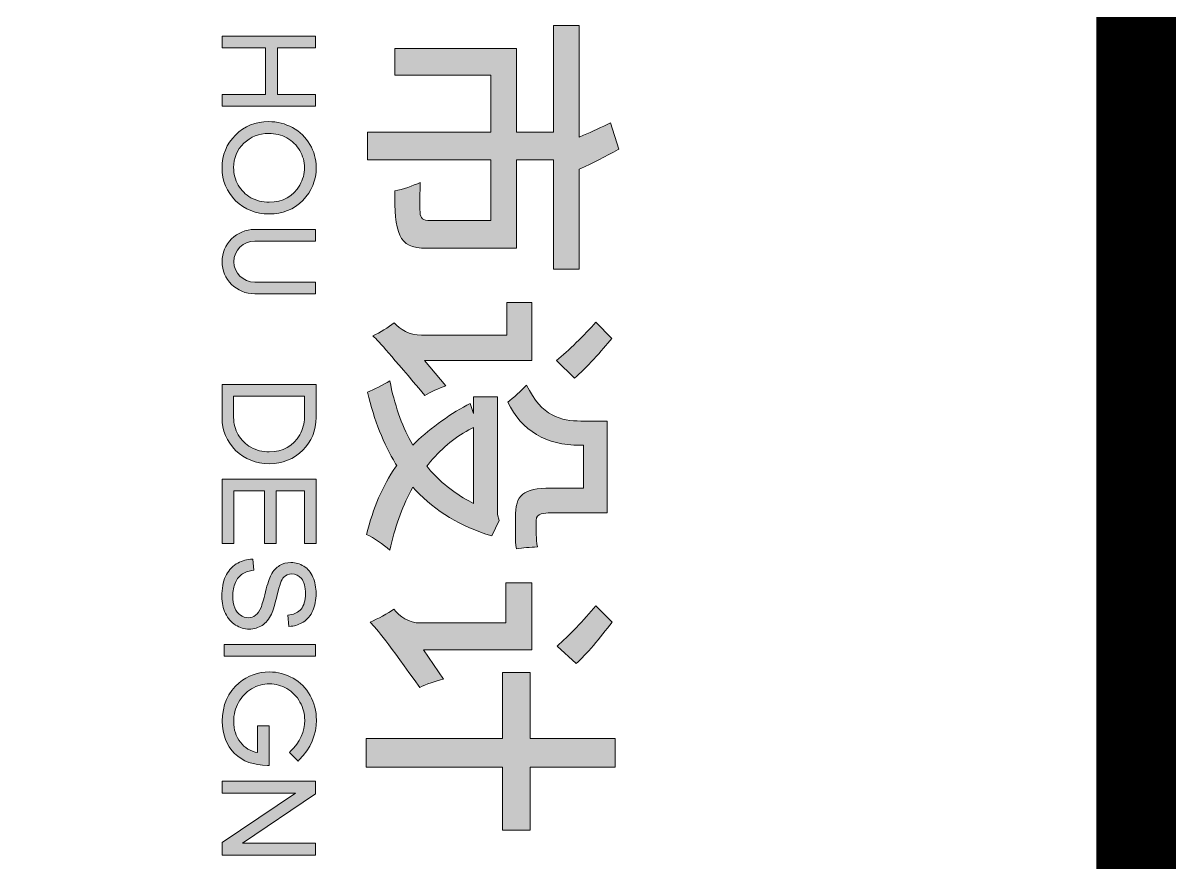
# Model space of a CAD drawing. Header units: millimetres. Extents: x 434053 to 1059003, y -2417481 to 936527.
# Drawn here: x 657161 to 658031, y -1955233 to -1954599 of the extents above; entities that cross this region are included whole.
import ezdxf

# ---------------------------------------------------------------- set-up
doc = ezdxf.new("R2010")
doc.units = ezdxf.units.MM
doc.header["$LTSCALE"] = 1000
doc.header["$MEASUREMENT"] = 0
for name, color, linetype in [('_U+56FE_U+5C42 1', 7, 'Continuous'), ('A-ANNO-TTLB', 7, 'Continuous'), ('图框层', 3, 'Continuous')]:
    doc.layers.add(name, color=color, linetype=linetype)

# ---------------------------------------------------------------- blocks, each defined once
blk = doc.blocks.new('asdfgafglogo2021h')
at = {"layer": '_U+56FE_U+5C42 1'}
h = blk.add_hatch(color=256, dxfattribs=at)
h.dxf.hatch_style = 2
edge = h.paths.add_edge_path()
edge.add_spline(control_points=[(394702, -17779.3), (394702, -17779.3), (394702, -17593.1), (394702, -17593.1), (394702, -17593.1), (394616, -17593.1), (394616, -17593.1), (394616, -17593.1), (394616, -17738.3), (394616, -17738.3), (394616, -17738.3), (394575.8, -17738.3), (394575.8, -17738.3), (394575.8, -17738.3), (394575.8, -17554.5), (394575.8, -17554.5), (394575.8, -17554.5), (394702, -17554.5), (394702, -17554.5), (394702, -17554.5), (394702, -17498.8), (394702, -17498.8), (394702, -17498.8), (394541, -17498.8), (394541, -17498.8), (394541, -17498.8), (394541, -17460.1), (394541, -17460.1), (394541, -17460.1), (394709.3, -17460.1), (394709.3, -17460.1), (394709.3, -17460.1), (394706.6, -17453.6), (394706.6, -17453.6), (394701.1, -17440.4), (394694.3, -17425.5), (394687.8, -17412.8), (394687.8, -17412.8), (394727.7, -17400.2), (394727.7, -17400.2), (394727.7, -17400.2), (394728.2, -17401.2), (394728.2, -17401.2), (394738, -17419.3), (394750.2, -17441.7), (394756.7, -17457.3), (394756.7, -17457.3), (394757.9, -17460.1), (394757.9, -17460.1), (394757.9, -17460.1), (394909, -17460.1), (394909, -17460.1), (394909, -17460.1), (394909, -17498.8), (394909, -17498.8), (394909, -17498.8), (394743.9, -17498.8), (394743.9, -17498.8), (394743.9, -17498.8), (394743.9, -17554.5), (394743.9, -17554.5), (394743.9, -17554.5), (394877.1, -17554.5), (394877.1, -17554.5), (394877.1, -17554.5), (394877.1, -17689.3), (394877.1, -17689.3), (394877.1, -17713.5), (394872, -17724.3), (394857.7, -17730.5), (394842.5, -17737.5), (394821.1, -17738.3), (394790.7, -17738.3), (394788.3, -17725.9), (394783, -17711.1), (394777.9, -17699.8), (394788.7, -17700.2), (394799.7, -17700.4), (394808.2, -17700.4), (394814.5, -17700.4), (394819.4, -17700.3), (394821.8, -17700.2), (394821.8, -17700.2), (394821.8, -17700.2), (394821.8, -17700.2), (394827.9, -17700.2), (394835.2, -17698.8), (394835.2, -17688.4), (394835.2, -17688.4), (394835.2, -17593.1), (394835.2, -17593.1), (394835.2, -17593.1), (394743.9, -17593.1), (394743.9, -17593.1), (394743.9, -17593.1), (394743.9, -17779.3), (394743.9, -17779.3), (394743.9, -17779.3), (394702, -17779.3), (394702, -17779.3)], knot_values=[0, 0, 0, 0, 1, 1, 1, 2, 2, 2, 3, 3, 3, 4, 4, 4, 5, 5, 5, 6, 6, 6, 7, 7, 7, 8, 8, 8, 9, 9, 9, 10, 10, 10, 11, 11, 11, 12, 12, 12, 13, 13, 13, 14, 14, 14, 15, 15, 15, 16, 16, 16, 17, 17, 17, 18, 18, 18, 19, 19, 19, 20, 20, 20, 21, 21, 21, 22, 22, 22, 23, 23, 23, 24, 24, 24, 25, 25, 25, 26, 26, 26, 27, 27, 27, 28, 28, 28, 29, 29, 29, 30, 30, 30, 31, 31, 31, 32, 32, 32, 33, 33, 33, 33], degree=3, periodic=0)
h = blk.add_hatch(color=256, dxfattribs=at)
h.dxf.hatch_style = 2
edge = h.paths.add_edge_path()
edge.add_spline(control_points=[(395309.2, -17781), (395269.4, -17771), (395236.2, -17756.7), (395207.6, -17737.1), (395207.6, -17737.1), (395205.1, -17735.4), (395205.1, -17735.4), (395205.1, -17735.4), (395202.5, -17737), (395202.5, -17737), (395172.8, -17755.2), (395137.4, -17769.2), (395094.5, -17779.7), (395090.5, -17769.6), (395083.8, -17756.1), (395077.2, -17745.9), (395113.3, -17738.7), (395143.4, -17728.3), (395169.2, -17714.1), (395169.2, -17714.1), (395174.7, -17711.1), (395174.7, -17711.1), (395174.7, -17711.1), (395170.2, -17706.6), (395170.2, -17706.6), (395148.3, -17684.7), (395125.3, -17651.4), (395111.5, -17624.4), (395111.5, -17624.4), (395126.8, -17619.6), (395126.8, -17619.6), (395126.8, -17619.6), (395101.7, -17619.6), (395101.7, -17619.6), (395101.7, -17619.6), (395101.7, -17583.1), (395101.7, -17583.1), (395101.7, -17583.1), (395279.1, -17583.1), (395279.1, -17583.1), (395279.1, -17583.1), (395288.5, -17580.9), (395288.5, -17580.9), (395288.5, -17580.9), (395311.5, -17592), (395311.5, -17592), (395297.4, -17638.6), (395274.2, -17677.1), (395242.8, -17706.5), (395242.8, -17706.5), (395238, -17711), (395238, -17711), (395238, -17711), (395243.7, -17714.1), (395243.7, -17714.1), (395269.7, -17728), (395299, -17738.4), (395332.9, -17745.6), (395324.2, -17755.8), (395314.9, -17769.6), (395309.2, -17781)], knot_values=[0, 0, 0, 0, 1, 1, 1, 2, 2, 2, 3, 3, 3, 4, 4, 4, 5, 5, 5, 6, 6, 6, 7, 7, 7, 8, 8, 8, 9, 9, 9, 10, 10, 10, 11, 11, 11, 12, 12, 12, 13, 13, 13, 14, 14, 14, 15, 15, 15, 16, 16, 16, 17, 17, 17, 18, 18, 18, 19, 19, 19, 20, 20, 20, 20], degree=3, periodic=0)
edge = h.paths.add_edge_path()
edge.add_spline(control_points=[(395151.6, -17626.5), (395163.6, -17648.9), (395181.5, -17670.1), (395203.3, -17687.6), (395203.3, -17687.6), (395206.3, -17690), (395206.3, -17690), (395206.3, -17690), (395209.3, -17687.5), (395209.3, -17687.5), (395229.9, -17670), (395246.5, -17649.4), (395258.8, -17626.5), (395258.8, -17626.5), (395262.5, -17619.6), (395262.5, -17619.6), (395262.5, -17619.6), (395147.9, -17619.6), (395147.9, -17619.6), (395147.9, -17619.6), (395151.6, -17626.5), (395151.6, -17626.5)], knot_values=[0, 0, 0, 0, 1, 1, 1, 2, 2, 2, 3, 3, 3, 4, 4, 4, 5, 5, 5, 6, 6, 6, 7, 7, 7, 7], degree=3, periodic=0)
edge = h.paths.add_edge_path()
edge.add_spline(control_points=[(395009.5, -17771.3), (395004.7, -17760.9), (394996.6, -17747.9), (394989.8, -17739.2), (394999.5, -17730.6), (395008.6, -17716.1), (395008.6, -17698), (395008.6, -17698), (395008.6, -17569.1), (395008.6, -17569.1), (395008.6, -17569.1), (394959.3, -17569.1), (394959.3, -17569.1), (394959.3, -17569.1), (394959.3, -17531.3), (394959.3, -17531.3), (394959.3, -17531.3), (395046.8, -17531.3), (395046.8, -17531.3), (395046.8, -17531.3), (395046.8, -17693.6), (395046.8, -17693.6), (395046.8, -17693.6), (395084.8, -17661.3), (395084.8, -17661.3), (395088.6, -17671.8), (395094.3, -17684.5), (395099.5, -17692.9), (395039.1, -17744.1), (395019, -17761.2), (395009.5, -17771.3)], knot_values=[0, 0, 0, 0, 1, 1, 1, 2, 2, 2, 3, 3, 3, 4, 4, 4, 5, 5, 5, 6, 6, 6, 7, 7, 7, 8, 8, 8, 9, 9, 9, 10, 10, 10, 10], degree=3, periodic=0)
edge = h.paths.add_edge_path()
edge.add_spline(control_points=[(395109.4, -17567.8), (395103.3, -17559.4), (395092.3, -17547.1), (395083.8, -17539.4), (395131.3, -17516.7), (395138.1, -17486.7), (395138.1, -17457.5), (395138.1, -17457.5), (395138.1, -17417.5), (395138.1, -17417.5), (395138.1, -17417.5), (395276.9, -17417.5), (395276.9, -17417.5), (395276.9, -17417.5), (395276.9, -17503), (395276.9, -17503), (395276.9, -17512.7), (395276.9, -17524.7), (395288.2, -17524.7), (395288.2, -17524.7), (395309.7, -17524.7), (395309.7, -17524.7), (395315, -17524.7), (395322.3, -17524), (395328.1, -17522.9), (395328.1, -17522.9), (395328.1, -17523.3), (395328.1, -17523.3), (395328.8, -17533.5), (395329.5, -17545.3), (395330.9, -17554.5), (395324.8, -17556), (395316.6, -17556.3), (395310.5, -17556.3), (395310.5, -17556.3), (395284, -17556.3), (395284, -17556.3), (395249.1, -17556.3), (395239.5, -17544.7), (395239.5, -17502.6), (395239.5, -17502.6), (395239.5, -17453.6), (395239.5, -17453.6), (395239.5, -17453.6), (395174.6, -17453.6), (395174.6, -17453.6), (395174.6, -17453.6), (395174.6, -17458.3), (395174.6, -17458.3), (395174.6, -17510.5), (395153.3, -17546.1), (395109.4, -17567.8)], knot_values=[0, 0, 0, 0, 1, 1, 1, 2, 2, 2, 3, 3, 3, 4, 4, 4, 5, 5, 5, 6, 6, 6, 7, 7, 7, 8, 8, 8, 9, 9, 9, 10, 10, 10, 11, 11, 11, 12, 12, 12, 13, 13, 13, 14, 14, 14, 15, 15, 15, 16, 16, 16, 17, 17, 17, 17], degree=3, periodic=0)
edge = h.paths.add_edge_path()
edge.add_spline(control_points=[(395046.5, -17494.2), (395032.6, -17476.4), (395008.2, -17452.1), (394988.8, -17434.6), (394988.8, -17434.6), (395013.6, -17410.9), (395013.6, -17410.9), (395031.2, -17425.6), (395058.9, -17449.7), (395073.3, -17467.1), (395073.3, -17467.1), (395046.5, -17494.2), (395046.5, -17494.2)], knot_values=[0, 0, 0, 0, 1, 1, 1, 2, 2, 2, 3, 3, 3, 4, 4, 4, 4], degree=3, periodic=0)
h = blk.add_hatch(color=256, dxfattribs=at)
h.dxf.hatch_style = 2
h.paths.add_polyline_path([(395617.2, -17781.4), (395617.2, -17575.7), (395517.9, -17575.7), (395517.9, -17533.8), (395617.2, -17533.8), (395617.2, -17405.9), (395660.8, -17405.9), (395660.8, -17533.8), (395756, -17533.8), (395756, -17575.7), (395660.8, -17575.7), (395660.8, -17781.4)])
edge = h.paths.add_edge_path()
edge.add_spline(control_points=[(395441.6, -17775.5), (395436.7, -17763.8), (395428.7, -17749), (395422.4, -17739.5), (395433, -17731), (395443, -17716.9), (395443, -17700), (395443, -17700), (395443, -17570.8), (395443, -17570.8), (395443, -17570.8), (395382.6, -17570.8), (395382.6, -17570.8), (395382.6, -17570.8), (395382.6, -17531.3), (395382.6, -17531.3), (395382.6, -17531.3), (395483.7, -17531.3), (395483.7, -17531.3), (395483.7, -17531.3), (395483.7, -17694.9), (395483.7, -17694.9), (395483.7, -17694.9), (395527.6, -17664.8), (395527.6, -17664.8), (395530.7, -17676.7), (395535.8, -17691.2), (395540.3, -17700.6), (395474.4, -17748.2), (395452.1, -17764.9), (395441.6, -17775.5)], knot_values=[0, 0, 0, 0, 1, 1, 1, 2, 2, 2, 3, 3, 3, 4, 4, 4, 5, 5, 5, 6, 6, 6, 7, 7, 7, 8, 8, 8, 9, 9, 9, 10, 10, 10, 10], degree=3, periodic=0)
edge = h.paths.add_edge_path()
edge.add_spline(control_points=[(395477.9, -17493.4), (395463.3, -17475.9), (395438.1, -17452.7), (395417.1, -17434.8), (395417.1, -17434.8), (395441.6, -17410), (395441.6, -17410), (395465.5, -17428.8), (395490.8, -17449.3), (395504.4, -17464.5), (395504.4, -17464.5), (395477.9, -17493.4), (395477.9, -17493.4)], knot_values=[0, 0, 0, 0, 1, 1, 1, 2, 2, 2, 3, 3, 3, 4, 4, 4, 4], degree=3, periodic=0)
h = blk.add_hatch(color=256, dxfattribs=at)
h.dxf.hatch_style = 2
h.paths.add_polyline_path([(394644.9, -17915.5), (394574.6, -17915.5), (394574.6, -17857.8), (394556.9, -17857.8), (394556.9, -17998.7), (394574.6, -17998.7), (394574.6, -17933.5), (394644.9, -17933.5), (394644.9, -17998.7), (394662.5, -17998.7), (394662.5, -17857.8), (394644.9, -17857.8)])
h = blk.add_hatch(color=256, dxfattribs=at)
h.dxf.hatch_style = 2
edge = h.paths.add_edge_path()
edge.add_spline(control_points=[(394754.9, -17856.9), (394742.6, -17856.9), (394731, -17860.1), (394720.4, -17866.4), (394709.7, -17872.8), (394701.2, -17881.6), (394695.1, -17892.7), (394689.1, -17903.7), (394686, -17915.8), (394686, -17928.6), (394686, -17948.4), (394692.8, -17965.3), (394706.3, -17978.7), (394719.8, -17992.2), (394736.5, -17999.1), (394755.9, -17999.1), (394775.4, -17999.1), (394792, -17992.2), (394805.4, -17978.5), (394818.7, -17964.8), (394825.5, -17947.8), (394825.5, -17928), (394825.5, -17907.8), (394818.6, -17890.7), (394805, -17877.1), (394791.6, -17863.7), (394774.7, -17856.9), (394754.9, -17856.9)], knot_values=[0, 0, 0, 0, 1, 1, 1, 2, 2, 2, 3, 3, 3, 4, 4, 4, 5, 5, 5, 6, 6, 6, 7, 7, 7, 8, 8, 8, 9, 9, 9, 9], degree=3, periodic=0)
edge = h.paths.add_edge_path()
edge.add_spline(control_points=[(394800.9, -17955.4), (394796.3, -17963.6), (394789.9, -17970.1), (394781.9, -17974.7), (394773.9, -17979.3), (394765, -17981.6), (394755.5, -17981.6), (394741.1, -17981.6), (394728.7, -17976.5), (394718.8, -17966.2), (394708.9, -17956), (394703.9, -17943.3), (394703.9, -17928.6), (394703.9, -17918.6), (394706.2, -17909.4), (394710.7, -17901.2), (394715.3, -17893), (394721.5, -17886.6), (394729.7, -17881.7), (394737.7, -17877), (394746.4, -17874.5), (394755.5, -17874.5), (394764.8, -17874.5), (394773.6, -17877), (394781.8, -17881.7), (394799.2, -17892), (394807.7, -17907.1), (394807.7, -17928), (394807.7, -17937.9), (394805.4, -17947.1), (394800.9, -17955.4)], knot_values=[0, 0, 0, 0, 1, 1, 1, 2, 2, 2, 3, 3, 3, 4, 4, 4, 5, 5, 5, 6, 6, 6, 7, 7, 7, 8, 8, 8, 9, 9, 9, 10, 10, 10, 10], degree=3, periodic=0)
h = blk.add_hatch(color=256, dxfattribs=at)
h.dxf.hatch_style = 2
edge = h.paths.add_edge_path()
edge.add_spline(control_points=[(394928.4, -17949.8), (394928.4, -17967.2), (394914.5, -17981.3), (394897.5, -17981.3), (394880.4, -17981.3), (394866.5, -17967.2), (394866.5, -17949.8), (394866.5, -17949.8), (394866.5, -17858.2), (394866.5, -17858.2), (394866.5, -17858.2), (394848.9, -17858.2), (394848.9, -17858.2), (394848.9, -17858.2), (394848.9, -17949.8), (394848.9, -17949.8), (394848.9, -17977), (394870.7, -17999.1), (394897.5, -17999.1), (394924.2, -17999.1), (394946, -17977), (394946, -17949.8), (394946, -17949.8), (394946, -17858.2), (394946, -17858.2), (394946, -17858.2), (394928.4, -17858.2), (394928.4, -17858.2), (394928.4, -17858.2), (394928.4, -17949.8), (394928.4, -17949.8)], knot_values=[0, 0, 0, 0, 1, 1, 1, 2, 2, 2, 3, 3, 3, 4, 4, 4, 5, 5, 5, 6, 6, 6, 7, 7, 7, 8, 8, 8, 9, 9, 9, 10, 10, 10, 10], degree=3, periodic=0)
h = blk.add_hatch(color=256, dxfattribs=at)
h.dxf.hatch_style = 2
edge = h.paths.add_edge_path()
edge.add_spline(control_points=[(395132.7, -17857), (395132.7, -17857), (395083, -17857), (395083, -17857), (395083, -17857), (395083, -17999.1), (395083, -17999.1), (395083, -17999.1), (395132.4, -17999.1), (395132.4, -17999.1), (395132.4, -17999.1), (395132.9, -17999.1), (395132.9, -17999.1), (395152.4, -17999.1), (395169, -17992.2), (395182.4, -17978.5), (395195.7, -17964.8), (395202.5, -17947.8), (395202.5, -17928), (395202.5, -17907.8), (395195.6, -17890.7), (395182, -17877.1), (395168.8, -17864), (395152.2, -17857.2), (395132.7, -17857)], knot_values=[0, 0, 0, 0, 1, 1, 1, 2, 2, 2, 3, 3, 3, 4, 4, 4, 5, 5, 5, 6, 6, 6, 7, 7, 7, 8, 8, 8, 8], degree=3, periodic=0)
edge = h.paths.add_edge_path()
edge.add_spline(control_points=[(395177.8, -17955.4), (395173.3, -17963.6), (395166.9, -17970), (395158.9, -17974.6), (395150.9, -17979.3), (395142.1, -17981.6), (395132.7, -17981.6), (395132.7, -17981.6), (395100.5, -17981.6), (395100.5, -17981.6), (395100.5, -17981.6), (395100.5, -17874.5), (395100.5, -17874.5), (395100.5, -17874.5), (395130.4, -17874.5), (395130.4, -17874.5), (395130.4, -17874.5), (395130.4, -17874.6), (395130.4, -17874.6), (395130.4, -17874.6), (395132.7, -17874.6), (395132.7, -17874.6), (395141.8, -17874.6), (395150.6, -17877), (395158.8, -17881.7), (395176.2, -17892), (395184.7, -17907.1), (395184.7, -17928), (395184.7, -17937.9), (395182.4, -17947.2), (395177.8, -17955.4)], knot_values=[0, 0, 0, 0, 1, 1, 1, 2, 2, 2, 3, 3, 3, 4, 4, 4, 5, 5, 5, 6, 6, 6, 7, 7, 7, 8, 8, 8, 9, 9, 9, 10, 10, 10, 10], degree=3, periodic=0)
h = blk.add_hatch(color=256, dxfattribs=at)
h.dxf.hatch_style = 2
h.paths.add_polyline_path([(395226.1, -17999.1), (395323.1, -17999.1), (395323.1, -17981.2), (395243.7, -17981.2), (395243.7, -17935.1), (395323.1, -17935.1), (395323.1, -17917.2), (395243.7, -17917.2), (395243.7, -17874.8), (395323.1, -17874.8), (395323.1, -17856.9), (395226.1, -17856.9)])
h = blk.add_hatch(color=256, dxfattribs=at)
h.dxf.hatch_style = 2
edge = h.paths.add_edge_path()
edge.add_spline(control_points=[(395429.6, -17924.6), (395424.3, -17922), (395414.4, -17919.1), (395400.3, -17915.8), (395385.9, -17912.4), (395377.3, -17909.2), (395373.9, -17906), (395370.5, -17902.7), (395368.8, -17898.7), (395368.8, -17893.8), (395368.8, -17888.1), (395371.2, -17883.3), (395376, -17879.2), (395380.9, -17875.2), (395388.4, -17873.2), (395399.1, -17873.2), (395409.1, -17873.2), (395416.9, -17875.4), (395422, -17879.8), (395426.6, -17883.7), (395429.5, -17889.3), (395430.8, -17896.5), (395430.8, -17896.5), (395431.3, -17899.5), (395431.3, -17899.5), (395431.3, -17899.5), (395448.3, -17898.2), (395448.3, -17898.2), (395448.3, -17898.2), (395448, -17894.7), (395448, -17894.7), (395447.2, -17888), (395445.2, -17882.1), (395441.7, -17876.5), (395437.7, -17870.2), (395431.9, -17865.3), (395424.4, -17862), (395416.9, -17858.7), (395408.2, -17857.1), (395398.4, -17857.1), (395389.5, -17857.1), (395381.3, -17858.6), (395374, -17861.8), (395366.7, -17864.9), (395361.1, -17869.5), (395357.3, -17875.6), (395353.6, -17881.6), (395351.7, -17888.1), (395351.7, -17895), (395351.7, -17901.4), (395353.2, -17907), (395356.3, -17912.1), (395359.4, -17917.2), (395364.1, -17921.5), (395370.5, -17925), (395375.3, -17927.6), (395383.7, -17930.4), (395396.1, -17933.6), (395408.1, -17936.5), (395416, -17938.8), (395419.6, -17940.2), (395425, -17942.4), (395429, -17945.1), (395431.4, -17948.3), (395433.8, -17951.5), (395435.1, -17955.3), (395435.1, -17959.6), (395435.1, -17963.8), (395433.8, -17967.8), (395431.3, -17971.4), (395428.8, -17975), (395425, -17977.8), (395419.9, -17979.9), (395414.9, -17981.9), (395409, -17982.9), (395402.4, -17982.9), (395394.9, -17982.9), (395388.1, -17981.6), (395382.1, -17978.9), (395376.2, -17976.2), (395371.7, -17972.6), (395368.9, -17968.2), (395366.4, -17964.5), (395364.8, -17959.8), (395363.8, -17954.3), (395363.8, -17954.3), (395363.2, -17951.2), (395363.2, -17951.2), (395363.2, -17951.2), (395346.5, -17952.7), (395346.5, -17952.7), (395346.5, -17952.7), (395346.8, -17956.2), (395346.8, -17956.2), (395347.5, -17964), (395349.9, -17971.2), (395353.9, -17977.5), (395358.6, -17984.9), (395364.8, -17990.2), (395373, -17993.9), (395381, -17997.5), (395391.1, -17999.3), (395403.1, -17999.3), (395412.6, -17999.3), (395421.2, -17997.5), (395428.7, -17993.9), (395436.3, -17990.3), (395442.1, -17985.2), (395446.1, -17978.8), (395450.1, -17972.4), (395452.2, -17965.4), (395452.2, -17958.1), (395452.2, -17950.7), (395450.3, -17944.2), (395446.7, -17938.6), (395443, -17932.9), (395437.2, -17928.2), (395429.6, -17924.6)], knot_values=[0, 0, 0, 0, 1, 1, 1, 2, 2, 2, 3, 3, 3, 4, 4, 4, 5, 5, 5, 6, 6, 6, 7, 7, 7, 8, 8, 8, 9, 9, 9, 10, 10, 10, 11, 11, 11, 12, 12, 12, 13, 13, 13, 14, 14, 14, 15, 15, 15, 16, 16, 16, 17, 17, 17, 18, 18, 18, 19, 19, 19, 20, 20, 20, 21, 21, 21, 22, 22, 22, 23, 23, 23, 24, 24, 24, 25, 25, 25, 26, 26, 26, 27, 27, 27, 28, 28, 28, 29, 29, 29, 30, 30, 30, 31, 31, 31, 32, 32, 32, 33, 33, 33, 34, 34, 34, 35, 35, 35, 36, 36, 36, 37, 37, 37, 38, 38, 38, 39, 39, 39, 39], degree=3, periodic=0)
h = blk.add_hatch(color=256, dxfattribs=at)
h.dxf.hatch_style = 2
h.paths.add_polyline_path([(395475.7, -17995.6), (395493.3, -17995.6), (395493.3, -17857.8), (395475.7, -17857.8)])
h = blk.add_hatch(color=256, dxfattribs=at)
h.dxf.hatch_style = 2
edge = h.paths.add_edge_path()
edge.add_spline(control_points=[(395598.2, -17945.3), (395598.2, -17945.3), (395638.8, -17945.3), (395638.8, -17945.3), (395636.7, -17956.1), (395631.5, -17964.8), (395623.1, -17971.3), (395614.5, -17978.1), (395604, -17981.5), (395591.8, -17981.5), (395581.4, -17981.5), (395571.7, -17979.1), (395562.9, -17974.2), (395554.4, -17969.5), (395547.5, -17962.9), (395542.5, -17954.5), (395537.4, -17946.1), (395534.9, -17937.2), (395534.9, -17927.3), (395534.9, -17918.2), (395537.3, -17909.4), (395542.1, -17901.1), (395546.9, -17892.8), (395553.6, -17886.3), (395562.6, -17881.4), (395571.1, -17876.7), (395580.3, -17874.3), (395590, -17874.3), (395607, -17874.3), (395622.7, -17881.4), (395636.7, -17895.5), (395636.7, -17895.5), (395638.4, -17897.1), (395638.4, -17897.1), (395638.4, -17897.1), (395651.5, -17884.2), (395651.5, -17884.2), (395651.5, -17884.2), (395649.8, -17882.5), (395649.8, -17882.5), (395632.1, -17865.3), (395611.8, -17856.6), (395589.5, -17856.6), (395575.8, -17856.6), (395563.3, -17859.8), (395552.3, -17866), (395541.4, -17872.1), (395532.7, -17880.8), (395526.4, -17891.8), (395520.1, -17902.8), (395516.9, -17914.9), (395516.9, -17927.6), (395516.9, -17944.8), (395522.5, -17960.1), (395533.4, -17973.2), (395547.6, -17990.1), (395567.1, -17998.7), (395591.4, -17998.7), (395611.7, -17998.7), (395628, -17992.5), (395640, -17980.1), (395651.9, -17967.8), (395657.9, -17951.1), (395658.1, -17930.3), (395658.1, -17930.3), (395658.1, -17928), (395658.1, -17928), (395658.1, -17928), (395598.2, -17928), (395598.2, -17928), (395598.2, -17928), (395598.2, -17945.3), (395598.2, -17945.3)], knot_values=[0, 0, 0, 0, 1, 1, 1, 2, 2, 2, 3, 3, 3, 4, 4, 4, 5, 5, 5, 6, 6, 6, 7, 7, 7, 8, 8, 8, 9, 9, 9, 10, 10, 10, 11, 11, 11, 12, 12, 12, 13, 13, 13, 14, 14, 14, 15, 15, 15, 16, 16, 16, 17, 17, 17, 18, 18, 18, 19, 19, 19, 20, 20, 20, 21, 21, 21, 22, 22, 22, 23, 23, 23, 24, 24, 24, 24], degree=3, periodic=0)
h = blk.add_hatch(color=256, dxfattribs=at)
h.dxf.hatch_style = 2
h.paths.add_polyline_path([(395775.6, -17968.3), (395701.1, -17857.8), (395681.8, -17857.8), (395681.8, -17998.7), (395699.8, -17998.7), (395699.8, -17888.1), (395774.4, -17998.7), (395793.6, -17998.7), (395793.6, -17857.8), (395775.6, -17857.8)])
at = {"layer": '_U+56FE_U+5C42 1', "lineweight": 0}
for p, q in [((395617.2, -17533.8), (395617.2, -17405.9)), ((395617.2, -17405.9), (395660.8, -17405.9)), ((395660.8, -17405.9), (395660.8, -17533.8)), ((395517.9, -17575.7), (395517.9, -17533.8)), ((395517.9, -17533.8), (395617.2, -17533.8)), ((395660.8, -17533.8), (395756, -17533.8)), ((395756, -17533.8), (395756, -17575.7)), ((395617.2, -17575.7), (395517.9, -17575.7)), ((395617.2, -17781.4), (395617.2, -17575.7)), ((395756, -17575.7), (395660.8, -17575.7)), ((395660.8, -17575.7), (395660.8, -17781.4)), ((395660.8, -17781.4), (395617.2, -17781.4))]:
    blk.add_line(p, q, dxfattribs=at)
for points in [[(394644.9, -17915.5), (394574.6, -17915.5), (394574.6, -17857.8), (394556.9, -17857.8), (394556.9, -17998.7), (394574.6, -17998.7), (394574.6, -17933.5), (394644.9, -17933.5), (394644.9, -17998.7), (394662.5, -17998.7), (394662.5, -17857.8), (394644.9, -17857.8), (394644.9, -17915.5)], [(395226.1, -17999.1), (395323.1, -17999.1), (395323.1, -17981.2), (395243.7, -17981.2), (395243.7, -17935.1), (395323.1, -17935.1), (395323.1, -17917.2), (395243.7, -17917.2), (395243.7, -17874.8), (395323.1, -17874.8), (395323.1, -17856.9), (395226.1, -17856.9), (395226.1, -17999.1)], [(395475.7, -17995.6), (395493.3, -17995.6), (395493.3, -17857.8), (395475.7, -17857.8), (395475.7, -17995.6)], [(395775.6, -17968.3), (395701.1, -17857.8), (395681.8, -17857.8), (395681.8, -17998.7), (395699.8, -17998.7), (395699.8, -17888.1), (395774.4, -17998.7), (395793.6, -17998.7), (395793.6, -17857.8), (395775.6, -17857.8), (395775.6, -17968.3)]]:
    blk.add_lwpolyline(points, dxfattribs=at)
for points in [[(394687.8, -17412.8), (394687.8, -17412.8), (394727.7, -17400.2), (394727.7, -17400.2)], [(394727.7, -17400.2), (394727.7, -17400.2), (394728.2, -17401.2), (394728.2, -17401.2)], [(394728.2, -17401.2), (394738, -17419.3), (394750.2, -17441.7), (394756.7, -17457.3)], [(394706.6, -17453.6), (394701.1, -17440.4), (394694.3, -17425.5), (394687.8, -17412.8)], [(394988.8, -17434.6), (394988.8, -17434.6), (395013.6, -17410.9), (395013.6, -17410.9)], [(395013.6, -17410.9), (395031.2, -17425.6), (395058.9, -17449.7), (395073.3, -17467.1)], [(395138.1, -17457.5), (395138.1, -17457.5), (395138.1, -17417.5), (395138.1, -17417.5)], [(395138.1, -17417.5), (395138.1, -17417.5), (395276.9, -17417.5), (395276.9, -17417.5)], [(395276.9, -17417.5), (395276.9, -17417.5), (395276.9, -17503), (395276.9, -17503)], [(395417.1, -17434.8), (395417.1, -17434.8), (395441.6, -17410), (395441.6, -17410)], [(395441.6, -17410), (395465.5, -17428.8), (395490.8, -17449.3), (395504.4, -17464.5)], [(395046.5, -17494.2), (395032.6, -17476.4), (395008.2, -17452.1), (394988.8, -17434.6)], [(395477.9, -17493.4), (395463.3, -17475.9), (395438.1, -17452.7), (395417.1, -17434.8)], [(394709.3, -17460.1), (394709.3, -17460.1), (394706.6, -17453.6), (394706.6, -17453.6)], [(395239.5, -17453.6), (395239.5, -17453.6), (395174.6, -17453.6), (395174.6, -17453.6)], [(395174.6, -17453.6), (395174.6, -17453.6), (395174.6, -17458.3), (395174.6, -17458.3)], [(395239.5, -17502.6), (395239.5, -17502.6), (395239.5, -17453.6), (395239.5, -17453.6)], [(394541, -17498.8), (394541, -17498.8), (394541, -17460.1), (394541, -17460.1)], [(394541, -17460.1), (394541, -17460.1), (394709.3, -17460.1), (394709.3, -17460.1)], [(394756.7, -17457.3), (394756.7, -17457.3), (394757.9, -17460.1), (394757.9, -17460.1)], [(394757.9, -17460.1), (394757.9, -17460.1), (394909, -17460.1), (394909, -17460.1)], [(394909, -17460.1), (394909, -17460.1), (394909, -17498.8), (394909, -17498.8)], [(395073.3, -17467.1), (395073.3, -17467.1), (395046.5, -17494.2), (395046.5, -17494.2)], [(395083.8, -17539.4), (395131.3, -17516.7), (395138.1, -17486.7), (395138.1, -17457.5)], [(395174.6, -17458.3), (395174.6, -17510.5), (395153.3, -17546.1), (395109.4, -17567.8)], [(395504.4, -17464.5), (395504.4, -17464.5), (395477.9, -17493.4), (395477.9, -17493.4)], [(394702, -17498.8), (394702, -17498.8), (394541, -17498.8), (394541, -17498.8)], [(394702, -17554.5), (394702, -17554.5), (394702, -17498.8), (394702, -17498.8)], [(394909, -17498.8), (394909, -17498.8), (394743.9, -17498.8), (394743.9, -17498.8)], [(394743.9, -17498.8), (394743.9, -17498.8), (394743.9, -17554.5), (394743.9, -17554.5)], [(395284, -17556.3), (395249.1, -17556.3), (395239.5, -17544.7), (395239.5, -17502.6)], [(395276.9, -17503), (395276.9, -17512.7), (395276.9, -17524.7), (395288.2, -17524.7)], [(395309.7, -17524.7), (395315, -17524.7), (395322.3, -17524), (395328.1, -17522.9)], [(395328.1, -17522.9), (395328.1, -17522.9), (395328.1, -17523.3), (395328.1, -17523.3)], [(395328.1, -17523.3), (395328.8, -17533.5), (395329.5, -17545.3), (395330.9, -17554.5)], [(394959.3, -17569.1), (394959.3, -17569.1), (394959.3, -17531.3), (394959.3, -17531.3)], [(394959.3, -17531.3), (394959.3, -17531.3), (395046.8, -17531.3), (395046.8, -17531.3)], [(395046.8, -17531.3), (395046.8, -17531.3), (395046.8, -17693.6), (395046.8, -17693.6)], [(395109.4, -17567.8), (395103.3, -17559.4), (395092.3, -17547.1), (395083.8, -17539.4)], [(395288.2, -17524.7), (395288.2, -17524.7), (395309.7, -17524.7), (395309.7, -17524.7)], [(395382.6, -17570.8), (395382.6, -17570.8), (395382.6, -17531.3), (395382.6, -17531.3)], [(395382.6, -17531.3), (395382.6, -17531.3), (395483.7, -17531.3), (395483.7, -17531.3)], [(395483.7, -17531.3), (395483.7, -17531.3), (395483.7, -17694.9), (395483.7, -17694.9)], [(394575.8, -17738.3), (394575.8, -17738.3), (394575.8, -17554.5), (394575.8, -17554.5)], [(394575.8, -17554.5), (394575.8, -17554.5), (394702, -17554.5), (394702, -17554.5)], [(394743.9, -17554.5), (394743.9, -17554.5), (394877.1, -17554.5), (394877.1, -17554.5)], [(394877.1, -17554.5), (394877.1, -17554.5), (394877.1, -17689.3), (394877.1, -17689.3)], [(395310.5, -17556.3), (395310.5, -17556.3), (395284, -17556.3), (395284, -17556.3)], [(395330.9, -17554.5), (395324.8, -17556), (395316.6, -17556.3), (395310.5, -17556.3)], [(395008.6, -17569.1), (395008.6, -17569.1), (394959.3, -17569.1), (394959.3, -17569.1)], [(395008.6, -17698), (395008.6, -17698), (395008.6, -17569.1), (395008.6, -17569.1)], [(395443, -17570.8), (395443, -17570.8), (395382.6, -17570.8), (395382.6, -17570.8)], [(395443, -17700), (395443, -17700), (395443, -17570.8), (395443, -17570.8)], [(394702, -17593.1), (394702, -17593.1), (394616, -17593.1), (394616, -17593.1)], [(394616, -17593.1), (394616, -17593.1), (394616, -17738.3), (394616, -17738.3)], [(394702, -17779.3), (394702, -17779.3), (394702, -17593.1), (394702, -17593.1)], [(394835.2, -17593.1), (394835.2, -17593.1), (394743.9, -17593.1), (394743.9, -17593.1)], [(394743.9, -17593.1), (394743.9, -17593.1), (394743.9, -17779.3), (394743.9, -17779.3)], [(394835.2, -17688.4), (394835.2, -17688.4), (394835.2, -17593.1), (394835.2, -17593.1)], [(395101.7, -17619.6), (395101.7, -17619.6), (395101.7, -17583.1), (395101.7, -17583.1)], [(395101.7, -17583.1), (395101.7, -17583.1), (395279.1, -17583.1), (395279.1, -17583.1)], [(395311.5, -17592), (395297.4, -17638.6), (395274.2, -17677.1), (395242.8, -17706.5)], [(395279.1, -17583.1), (395279.1, -17583.1), (395288.5, -17580.9), (395288.5, -17580.9)], [(395288.5, -17580.9), (395288.5, -17580.9), (395311.5, -17592), (395311.5, -17592)], [(395126.8, -17619.6), (395126.8, -17619.6), (395101.7, -17619.6), (395101.7, -17619.6)], [(395111.5, -17624.4), (395111.5, -17624.4), (395126.8, -17619.6), (395126.8, -17619.6)], [(395170.2, -17706.6), (395148.3, -17684.7), (395125.3, -17651.4), (395111.5, -17624.4)], [(395262.5, -17619.6), (395262.5, -17619.6), (395147.9, -17619.6), (395147.9, -17619.6)], [(395147.9, -17619.6), (395147.9, -17619.6), (395151.6, -17626.5), (395151.6, -17626.5)], [(395151.6, -17626.5), (395163.6, -17648.9), (395181.5, -17670.1), (395203.3, -17687.6)], [(395209.3, -17687.5), (395229.9, -17670), (395246.5, -17649.4), (395258.8, -17626.5)], [(395258.8, -17626.5), (395258.8, -17626.5), (395262.5, -17619.6), (395262.5, -17619.6)], [(395046.8, -17693.6), (395046.8, -17693.6), (395084.8, -17661.3), (395084.8, -17661.3)], [(395084.8, -17661.3), (395088.6, -17671.8), (395094.3, -17684.5), (395099.5, -17692.9)], [(395483.7, -17694.9), (395483.7, -17694.9), (395527.6, -17664.8), (395527.6, -17664.8)], [(395527.6, -17664.8), (395530.7, -17676.7), (395535.8, -17691.2), (395540.3, -17700.6)], [(394877.1, -17689.3), (394877.1, -17713.5), (394872, -17724.3), (394857.7, -17730.5)], [(395099.5, -17692.9), (395039.1, -17744.1), (395019, -17761.2), (395009.5, -17771.3)], [(395203.3, -17687.6), (395203.3, -17687.6), (395206.3, -17690), (395206.3, -17690)], [(395206.3, -17690), (395206.3, -17690), (395209.3, -17687.5), (395209.3, -17687.5)], [(394790.7, -17738.3), (394788.3, -17725.9), (394783, -17711.1), (394777.9, -17699.8)], [(394989.8, -17739.2), (394999.5, -17730.6), (395008.6, -17716.1), (395008.6, -17698)], [(395077.2, -17745.9), (395113.3, -17738.7), (395143.4, -17728.3), (395169.2, -17714.1)], [(395169.2, -17714.1), (395169.2, -17714.1), (395174.7, -17711.1), (395174.7, -17711.1)], [(395174.7, -17711.1), (395174.7, -17711.1), (395170.2, -17706.6), (395170.2, -17706.6)], [(395242.8, -17706.5), (395242.8, -17706.5), (395238, -17711), (395238, -17711)], [(395238, -17711), (395238, -17711), (395243.7, -17714.1), (395243.7, -17714.1)], [(395243.7, -17714.1), (395269.7, -17728), (395299, -17738.4), (395332.9, -17745.6)], [(395422.4, -17739.5), (395433, -17731), (395443, -17716.9), (395443, -17700)], [(395540.3, -17700.6), (395474.4, -17748.2), (395452.1, -17764.9), (395441.6, -17775.5)], [(394857.7, -17730.5), (394842.5, -17737.5), (394821.1, -17738.3), (394790.7, -17738.3)], [(394616, -17738.3), (394616, -17738.3), (394575.8, -17738.3), (394575.8, -17738.3)], [(395009.5, -17771.3), (395004.7, -17760.9), (394996.6, -17747.9), (394989.8, -17739.2)], [(395094.5, -17779.7), (395090.5, -17769.6), (395083.8, -17756.1), (395077.2, -17745.9)], [(395202.5, -17737), (395172.8, -17755.2), (395137.4, -17769.2), (395094.5, -17779.7)], [(395205.1, -17735.4), (395205.1, -17735.4), (395202.5, -17737), (395202.5, -17737)], [(395207.6, -17737.1), (395207.6, -17737.1), (395205.1, -17735.4), (395205.1, -17735.4)], [(395309.2, -17781), (395269.4, -17771), (395236.2, -17756.7), (395207.6, -17737.1)], [(395332.9, -17745.6), (395324.2, -17755.8), (395314.9, -17769.6), (395309.2, -17781)], [(395441.6, -17775.5), (395436.7, -17763.8), (395428.7, -17749), (395422.4, -17739.5)], [(394743.9, -17779.3), (394743.9, -17779.3), (394702, -17779.3), (394702, -17779.3)]]:
    blk.add_open_spline(points, degree=3, dxfattribs=at)
for points, knots in [([(394821.8, -17700.2), (394821.8, -17700.2), (394821.8, -17700.2), (394821.8, -17700.2), (394827.9, -17700.2), (394835.2, -17698.8), (394835.2, -17688.4)], [27, 27, 27, 27, 28, 28, 28, 29, 29, 29, 29]), ([(394777.9, -17699.8), (394788.7, -17700.2), (394799.7, -17700.4), (394808.2, -17700.4), (394814.5, -17700.4), (394819.4, -17700.3), (394821.8, -17700.2)], [25, 25, 25, 25, 26, 26, 26, 27, 27, 27, 27]), ([(394754.9, -17856.9), (394742.6, -17856.9), (394731, -17860.1), (394720.4, -17866.4), (394709.7, -17872.8), (394701.2, -17881.6), (394695.1, -17892.7), (394689.1, -17903.7), (394686, -17915.8), (394686, -17928.6), (394686, -17948.4), (394692.8, -17965.3), (394706.3, -17978.7), (394719.8, -17992.2), (394736.5, -17999.1), (394755.9, -17999.1), (394775.4, -17999.1), (394792, -17992.2), (394805.4, -17978.5), (394818.7, -17964.8), (394825.5, -17947.8), (394825.5, -17928), (394825.5, -17907.8), (394818.6, -17890.7), (394805, -17877.1), (394791.6, -17863.7), (394774.7, -17856.9), (394754.9, -17856.9)], [0, 0, 0, 0, 1, 1, 1, 2, 2, 2, 3, 3, 3, 4, 4, 4, 5, 5, 5, 6, 6, 6, 7, 7, 7, 8, 8, 8, 9, 9, 9, 9]), ([(394928.4, -17949.8), (394928.4, -17967.2), (394914.5, -17981.3), (394897.5, -17981.3), (394880.4, -17981.3), (394866.5, -17967.2), (394866.5, -17949.8), (394866.5, -17949.8), (394866.5, -17858.2), (394866.5, -17858.2), (394866.5, -17858.2), (394848.9, -17858.2), (394848.9, -17858.2), (394848.9, -17858.2), (394848.9, -17949.8), (394848.9, -17949.8), (394848.9, -17977), (394870.7, -17999.1), (394897.5, -17999.1), (394924.2, -17999.1), (394946, -17977), (394946, -17949.8), (394946, -17949.8), (394946, -17858.2), (394946, -17858.2), (394946, -17858.2), (394928.4, -17858.2), (394928.4, -17858.2), (394928.4, -17858.2), (394928.4, -17949.8), (394928.4, -17949.8)], [0, 0, 0, 0, 1, 1, 1, 2, 2, 2, 3, 3, 3, 4, 4, 4, 5, 5, 5, 6, 6, 6, 7, 7, 7, 8, 8, 8, 9, 9, 9, 10, 10, 10, 10]), ([(395132.7, -17857), (395132.7, -17857), (395083, -17857), (395083, -17857), (395083, -17857), (395083, -17999.1), (395083, -17999.1), (395083, -17999.1), (395132.4, -17999.1), (395132.4, -17999.1), (395132.4, -17999.1), (395132.9, -17999.1), (395132.9, -17999.1), (395152.4, -17999.1), (395169, -17992.2), (395182.4, -17978.5), (395195.7, -17964.8), (395202.5, -17947.8), (395202.5, -17928), (395202.5, -17907.8), (395195.6, -17890.7), (395182, -17877.1), (395168.8, -17864), (395152.2, -17857.2), (395132.7, -17857)], [0, 0, 0, 0, 1, 1, 1, 2, 2, 2, 3, 3, 3, 4, 4, 4, 5, 5, 5, 6, 6, 6, 7, 7, 7, 8, 8, 8, 8]), ([(395429.6, -17924.6), (395424.3, -17922), (395414.4, -17919.1), (395400.3, -17915.8), (395385.9, -17912.4), (395377.3, -17909.2), (395373.9, -17906), (395370.5, -17902.7), (395368.8, -17898.7), (395368.8, -17893.8), (395368.8, -17888.1), (395371.2, -17883.3), (395376, -17879.2), (395380.9, -17875.2), (395388.4, -17873.2), (395399.1, -17873.2), (395409.1, -17873.2), (395416.9, -17875.4), (395422, -17879.8), (395426.6, -17883.7), (395429.5, -17889.3), (395430.8, -17896.5), (395430.8, -17896.5), (395431.3, -17899.5), (395431.3, -17899.5), (395431.3, -17899.5), (395448.3, -17898.2), (395448.3, -17898.2), (395448.3, -17898.2), (395448, -17894.7), (395448, -17894.7), (395447.2, -17888), (395445.2, -17882.1), (395441.7, -17876.5), (395437.7, -17870.2), (395431.9, -17865.3), (395424.4, -17862), (395416.9, -17858.7), (395408.2, -17857.1), (395398.4, -17857.1), (395389.5, -17857.1), (395381.3, -17858.6), (395374, -17861.8), (395366.7, -17864.9), (395361.1, -17869.5), (395357.3, -17875.6), (395353.6, -17881.6), (395351.7, -17888.1), (395351.7, -17895), (395351.7, -17901.4), (395353.2, -17907), (395356.3, -17912.1), (395359.4, -17917.2), (395364.1, -17921.5), (395370.5, -17925), (395375.3, -17927.6), (395383.7, -17930.4), (395396.1, -17933.6), (395408.1, -17936.5), (395416, -17938.8), (395419.6, -17940.2), (395425, -17942.4), (395429, -17945.1), (395431.4, -17948.3), (395433.8, -17951.5), (395435.1, -17955.3), (395435.1, -17959.6), (395435.1, -17963.8), (395433.8, -17967.8), (395431.3, -17971.4), (395428.8, -17975), (395425, -17977.8), (395419.9, -17979.9), (395414.9, -17981.9), (395409, -17982.9), (395402.4, -17982.9), (395394.9, -17982.9), (395388.1, -17981.6), (395382.1, -17978.9), (395376.2, -17976.2), (395371.7, -17972.6), (395368.9, -17968.2), (395366.4, -17964.5), (395364.8, -17959.8), (395363.8, -17954.3), (395363.8, -17954.3), (395363.2, -17951.2), (395363.2, -17951.2), (395363.2, -17951.2), (395346.5, -17952.7), (395346.5, -17952.7), (395346.5, -17952.7), (395346.8, -17956.2), (395346.8, -17956.2), (395347.5, -17964), (395349.9, -17971.2), (395353.9, -17977.5), (395358.6, -17984.9), (395364.8, -17990.2), (395373, -17993.9), (395381, -17997.5), (395391.1, -17999.3), (395403.1, -17999.3), (395412.6, -17999.3), (395421.2, -17997.5), (395428.7, -17993.9), (395436.3, -17990.3), (395442.1, -17985.2), (395446.1, -17978.8), (395450.1, -17972.4), (395452.2, -17965.4), (395452.2, -17958.1), (395452.2, -17950.7), (395450.3, -17944.2), (395446.7, -17938.6), (395443, -17932.9), (395437.2, -17928.2), (395429.6, -17924.6)], [0, 0, 0, 0, 1, 1, 1, 2, 2, 2, 3, 3, 3, 4, 4, 4, 5, 5, 5, 6, 6, 6, 7, 7, 7, 8, 8, 8, 9, 9, 9, 10, 10, 10, 11, 11, 11, 12, 12, 12, 13, 13, 13, 14, 14, 14, 15, 15, 15, 16, 16, 16, 17, 17, 17, 18, 18, 18, 19, 19, 19, 20, 20, 20, 21, 21, 21, 22, 22, 22, 23, 23, 23, 24, 24, 24, 25, 25, 25, 26, 26, 26, 27, 27, 27, 28, 28, 28, 29, 29, 29, 30, 30, 30, 31, 31, 31, 32, 32, 32, 33, 33, 33, 34, 34, 34, 35, 35, 35, 36, 36, 36, 37, 37, 37, 38, 38, 38, 39, 39, 39, 39]), ([(395598.2, -17945.3), (395598.2, -17945.3), (395638.8, -17945.3), (395638.8, -17945.3), (395636.7, -17956.1), (395631.5, -17964.8), (395623.1, -17971.3), (395614.5, -17978.1), (395604, -17981.5), (395591.8, -17981.5), (395581.4, -17981.5), (395571.7, -17979.1), (395562.9, -17974.2), (395554.4, -17969.5), (395547.5, -17962.9), (395542.5, -17954.5), (395537.4, -17946.1), (395534.9, -17937.2), (395534.9, -17927.3), (395534.9, -17918.2), (395537.3, -17909.4), (395542.1, -17901.1), (395546.9, -17892.8), (395553.6, -17886.3), (395562.6, -17881.4), (395571.1, -17876.7), (395580.3, -17874.3), (395590, -17874.3), (395607, -17874.3), (395622.7, -17881.4), (395636.7, -17895.5), (395636.7, -17895.5), (395638.4, -17897.1), (395638.4, -17897.1), (395638.4, -17897.1), (395651.5, -17884.2), (395651.5, -17884.2), (395651.5, -17884.2), (395649.8, -17882.5), (395649.8, -17882.5), (395632.1, -17865.3), (395611.8, -17856.6), (395589.5, -17856.6), (395575.8, -17856.6), (395563.3, -17859.8), (395552.3, -17866), (395541.4, -17872.1), (395532.7, -17880.8), (395526.4, -17891.8), (395520.1, -17902.8), (395516.9, -17914.9), (395516.9, -17927.6), (395516.9, -17944.8), (395522.5, -17960.1), (395533.4, -17973.2), (395547.6, -17990.1), (395567.1, -17998.7), (395591.4, -17998.7), (395611.7, -17998.7), (395628, -17992.5), (395640, -17980.1), (395651.9, -17967.8), (395657.9, -17951.1), (395658.1, -17930.3), (395658.1, -17930.3), (395658.1, -17928), (395658.1, -17928), (395658.1, -17928), (395598.2, -17928), (395598.2, -17928), (395598.2, -17928), (395598.2, -17945.3), (395598.2, -17945.3)], [0, 0, 0, 0, 1, 1, 1, 2, 2, 2, 3, 3, 3, 4, 4, 4, 5, 5, 5, 6, 6, 6, 7, 7, 7, 8, 8, 8, 9, 9, 9, 10, 10, 10, 11, 11, 11, 12, 12, 12, 13, 13, 13, 14, 14, 14, 15, 15, 15, 16, 16, 16, 17, 17, 17, 18, 18, 18, 19, 19, 19, 20, 20, 20, 21, 21, 21, 22, 22, 22, 23, 23, 23, 24, 24, 24, 24]), ([(394800.9, -17955.4), (394796.3, -17963.6), (394789.9, -17970.1), (394781.9, -17974.7), (394773.9, -17979.3), (394765, -17981.6), (394755.5, -17981.6), (394741.1, -17981.6), (394728.7, -17976.5), (394718.8, -17966.2), (394708.9, -17956), (394703.9, -17943.3), (394703.9, -17928.6), (394703.9, -17918.6), (394706.2, -17909.4), (394710.7, -17901.2), (394715.3, -17893), (394721.5, -17886.6), (394729.7, -17881.7), (394737.7, -17877), (394746.4, -17874.5), (394755.5, -17874.5), (394764.8, -17874.5), (394773.6, -17877), (394781.8, -17881.7), (394799.2, -17892), (394807.7, -17907.1), (394807.7, -17928), (394807.7, -17937.9), (394805.4, -17947.1), (394800.9, -17955.4)], [0, 0, 0, 0, 1, 1, 1, 2, 2, 2, 3, 3, 3, 4, 4, 4, 5, 5, 5, 6, 6, 6, 7, 7, 7, 8, 8, 8, 9, 9, 9, 10, 10, 10, 10]), ([(395177.8, -17955.4), (395173.3, -17963.6), (395166.9, -17970), (395158.9, -17974.6), (395150.9, -17979.3), (395142.1, -17981.6), (395132.7, -17981.6), (395132.7, -17981.6), (395100.5, -17981.6), (395100.5, -17981.6), (395100.5, -17981.6), (395100.5, -17874.5), (395100.5, -17874.5), (395100.5, -17874.5), (395130.4, -17874.5), (395130.4, -17874.5), (395130.4, -17874.5), (395130.4, -17874.6), (395130.4, -17874.6), (395130.4, -17874.6), (395132.7, -17874.6), (395132.7, -17874.6), (395141.8, -17874.6), (395150.6, -17877), (395158.8, -17881.7), (395176.2, -17892), (395184.7, -17907.1), (395184.7, -17928), (395184.7, -17937.9), (395182.4, -17947.2), (395177.8, -17955.4)], [0, 0, 0, 0, 1, 1, 1, 2, 2, 2, 3, 3, 3, 4, 4, 4, 5, 5, 5, 6, 6, 6, 7, 7, 7, 8, 8, 8, 9, 9, 9, 10, 10, 10, 10])]:
    blk.add_open_spline(points, degree=3, knots=knots, dxfattribs=at)
blk = doc.blocks.new('asdfgafg21GZ_LABEL3')
at = {"xscale": 0.01, "yscale": 0.01, "zscale": 0.01}
blk.add_blockref('asdfgafglogo2021h', (-3989.925, 166.192), dxfattribs=at)
blk = doc.blocks.new('asdfgafgA$C15443CC7')
at = {"layer": 'A-ANNO-TTLB', "const_width": 180}
blk.add_lwpolyline([(55950, 1500), (208350, 1500), (208350, 87600), (55950, 87600)], close=True, dxfattribs=at)
at = {"layer": '图框层', "xscale": 150.0000000300889, "yscale": 150.0000000300889, "zscale": 150.0000000300889}
blk.add_blockref('asdfgafg21GZ_LABEL3', (208350, 87600), dxfattribs=at)
blk = doc.blocks.new('asdfadfsdhg')
at = {"xscale": 0.3333333333333333, "yscale": 0.3333333333333333, "zscale": 0.3333333333333333, "rotation": 270}
blk.add_blockref('asdfgafgA$C15443CC7', (0, 69950), dxfattribs=at)

msp = doc.modelspace()

# ---------------------------------------------------------------- block references
msp.add_blockref('asdfadfsdhg', (628800.94, -1957326.27))

doc.saveas('drawing.dxf')
